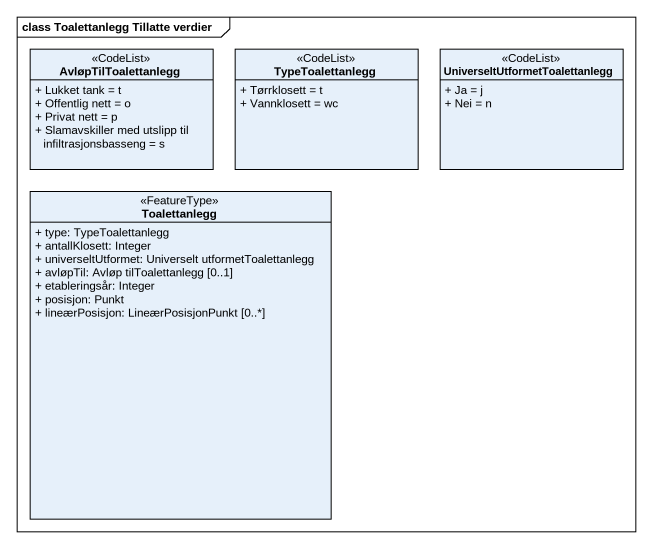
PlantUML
@startuml
mainframe class Toalettanlegg Tillatte verdier
hide circle
hide empty members
skinparam classAttributeIconSize 0
class AvløpTilToalettanlegg <<CodeList>> {
  + Lukket tank = t
  + Offentlig nett = o
  + Privat nett = p
  + Slamavskiller med utslipp til infiltrasjonsbasseng = s
}
class TypeToalettanlegg <<CodeList>> {
  + Tørrklosett = t
  + Vannklosett = wc
}
class "UniverseltUtformetToalettanlegg" as UniverseltUtformetToalettanl <<CodeList>> {
  + Ja = j
  + Nei = n
}
class Toalettanlegg <<FeatureType>> {
  + type: TypeToalettanlegg
  + antallKlosett: Integer
  + universeltUtformet: Universelt utformetToalettanlegg
  + avløpTil: Avløp tilToalettanlegg [0..1]
  + etableringsår: Integer
  + posisjon: Punkt
  + lineærPosisjon: LineærPosisjonPunkt [0..*]
}
@enduml
